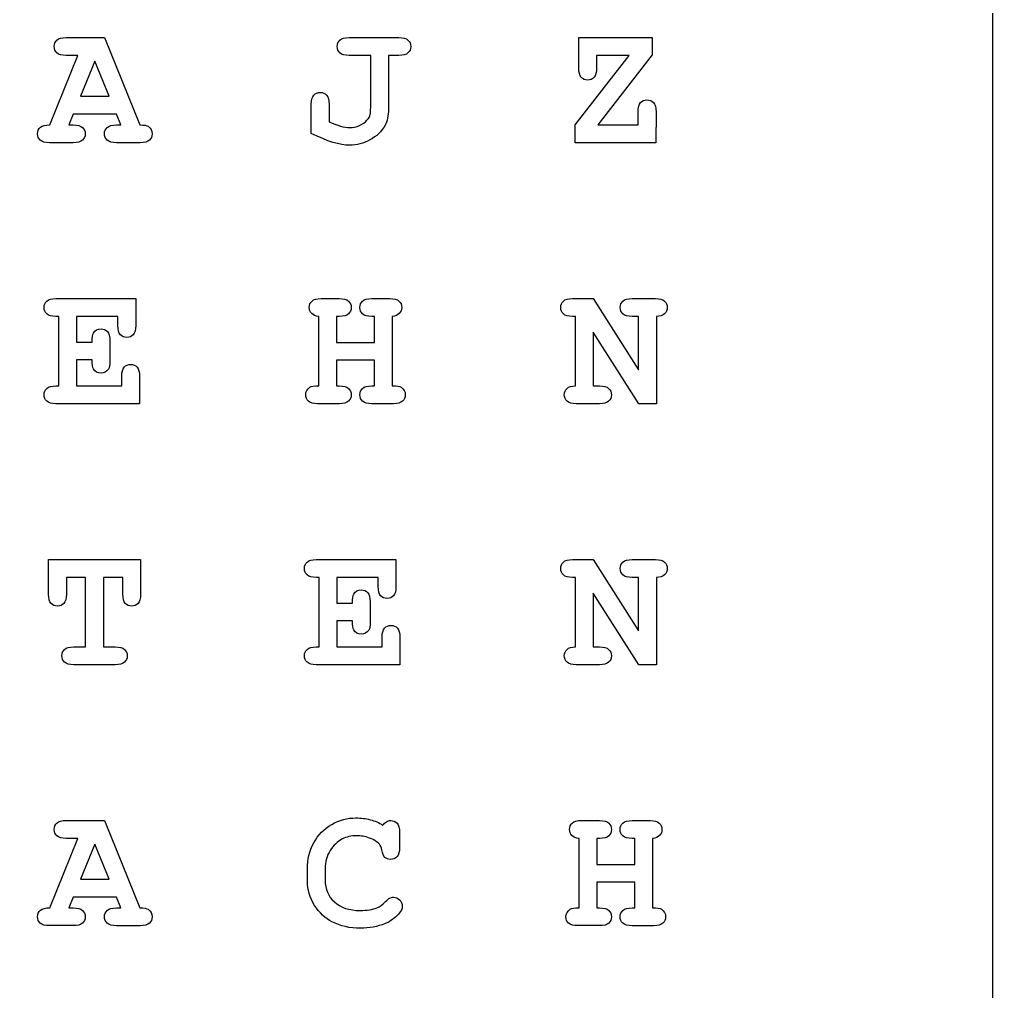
# Model space of a CAD drawing. Extents: x -6 to 224, y 54 to 284.
# Drawn here: x 161.8 to 223.7, y 169.3 to 231.1 of the extents above; entities that cross this region are included whole.
import ezdxf

# ---------------------------------------------------------------- set-up
doc = ezdxf.new("R2010")
doc.units = 0
doc.layers.add('Ebene_1', color=7, linetype='CONTINUOUS')

msp = doc.modelspace()

# ---------------------------------------------------------------- linework, layer by layer
at = {"layer": 'Ebene_1', "color": 2}
msp.add_lwpolyline([(-6.010717, 284.2012), (223.725, 284.2012), (223.725, 54.46548), (-6.010717, 54.46548)], close=True, dxfattribs=at)
at = {"layer": 'Ebene_1', "color": 7}
for points in [[(164.78896, 229.99161), (167.23084, 229.98611), (169.4798, 224.435372)], [(182.79169, 229.99161), (185.95566, 229.98611)], [(197.40388, 228.04582), (197.40388, 229.99161), (202.07819, 229.98611), (202.07819, 228.883679), (198.61705, 224.43536)], [(163.75268, 224.43536), (165.52759, 228.856107), (164.78896, 228.856107)], [(184.16421, 225.570863), (184.16421, 228.856107), (182.79169, 228.856107)], [(185.95566, 228.856119), (185.29416, 228.856107)], [(185.29416, 228.856107), (185.29416, 225.438572)], [(202.3157, 225.273207), (202.3097, 223.305368), (197.17237, 223.305368), (197.17237, 224.43536), (200.61747, 228.856107), (198.53388, 228.856107), (198.53388, 228.04582)], [(180.38835, 223.889657), (180.38835, 225.747252)], [(181.51834, 225.747252), (181.51834, 224.639309)], [(167.99152, 225.124379), (165.24647, 225.124379), (164.97086, 224.43536), (165.24647, 224.43536)], [(167.98601, 224.435377), (168.26162, 224.435377), (167.99152, 225.124379)], [(198.61705, 224.43536), (201.1802, 224.43536), (201.1802, 225.273207)], [(165.24647, 223.305368), (163.72511, 223.305368)], [(169.50736, 223.305385), (167.98601, 223.305385)], [(164.14404, 213.396942), (169.21522, 213.391442), (169.21522, 211.67165)], [(181.01673, 213.39694), (182.16877, 213.39144)], [(184.23032, 213.396952), (185.38236, 213.391452)], [(197.0075, 213.396942), (198.31388, 213.391442), (201.20225, 208.860452), (201.20225, 212.26145), (200.79435, 212.26145)], [(200.79435, 213.396954), (202.27712, 213.391454)], [(164.14404, 207.840691), (164.32043, 207.840691), (164.32043, 212.261438), (164.14404, 212.261438)], [(168.08523, 211.67165), (168.08523, 212.26145), (165.45042, 212.26145), (165.45042, 210.629853), (166.44261, 210.629853)], [(180.86239, 207.840689), (180.86239, 212.261436)], [(182.16877, 212.261448), (181.99238, 212.261448), (181.99238, 210.607802), (184.40671, 210.607802), (184.40671, 212.261448), (184.23032, 212.261448)], [(185.5367, 212.26146), (185.5367, 207.840713)], [(197.18389, 207.840691), (197.18389, 212.261438), (197.0075, 212.261438)], [(202.33775, 212.261462), (202.33775, 206.7107), (201.21878, 206.7107), (198.31388, 211.258226)], [(198.31388, 211.258226), (198.31388, 207.840691), (198.72178, 207.840691)], [(167.57262, 210.712535), (167.57262, 209.411667)], [(166.44261, 209.499861), (165.45042, 209.499849)], [(165.45042, 209.499849), (165.45042, 207.840691), (168.33327, 207.840691), (168.33327, 208.45254)], [(184.40671, 209.477801), (181.99238, 209.477801), (181.99238, 207.840691), (182.16877, 207.840691)], [(184.23032, 207.840715), (184.40671, 207.840715), (184.40671, 209.477801)], [(169.46327, 208.45254), (169.46327, 206.7107), (164.14404, 206.7107)], [(182.16877, 206.7107), (180.78522, 206.7107)], [(185.61387, 206.710724), (184.23032, 206.710724)], [(198.72178, 206.7107), (197.23901, 206.7107)], [(163.67551, 194.59741), (163.67551, 196.80227), (169.52941, 196.79627), (169.52941, 194.59692)], [(180.70254, 196.80227), (185.77372, 196.79627), (185.77372, 195.07648)], [(197.0075, 196.80227), (198.31388, 196.79627), (201.20225, 192.26528), (201.20225, 195.66628), (200.79435, 195.66628)], [(200.79435, 196.80178), (202.27712, 196.79578)], [(165.27403, 191.24602), (166.02919, 191.24602), (166.02919, 195.66677), (164.8055, 195.66677), (164.8055, 194.59741)], [(167.15919, 195.66677), (167.15919, 191.24602), (167.91986, 191.24602)], [(168.39942, 194.59692), (168.39942, 195.66628), (167.15919, 195.66677)], [(180.70254, 191.24602), (180.87893, 191.24602), (180.87893, 195.66677), (180.70254, 195.66677)], [(184.64373, 195.07648), (184.64373, 195.66628), (182.00892, 195.66628), (182.00892, 194.03468), (183.00111, 194.03468)], [(197.18389, 191.24602), (197.18389, 195.66677), (197.0075, 195.66677)], [(202.33775, 195.66579), (202.33775, 190.11505), (201.21878, 190.11505), (198.31388, 194.66356)], [(198.31388, 194.66356), (198.31388, 191.24602), (198.72178, 191.24602)], [(184.13112, 194.11736), (184.13112, 192.8165)], [(182.00892, 192.90518), (182.00892, 191.24602), (184.89178, 191.24602), (184.89178, 191.85787)], [(183.0011, 192.90469), (182.00892, 192.90518)], [(186.02177, 191.85787), (186.02177, 190.11603), (180.70254, 190.11603)], [(167.91986, 190.11603), (165.27403, 190.11603)], [(198.72178, 190.11603), (197.23901, 190.11603)], [(164.78896, 180.2076), (167.23084, 180.2016), (169.4798, 174.65086)], [(197.57525, 180.20762), (198.72729, 180.20162)], [(200.78884, 180.20713), (201.94088, 180.20113)], [(163.75268, 174.65135), (165.52759, 179.0721), (164.78896, 179.0721)], [(185.99972, 179.45248), (185.99972, 178.49337)], [(197.42091, 174.65137), (197.42091, 179.07212)], [(198.72729, 179.07163), (198.5509, 179.07163), (198.5509, 177.41799), (200.96523, 177.41799), (200.96523, 179.07163), (200.78884, 179.07163)], [(202.09522, 179.07114), (202.09522, 174.65039)], [(180.13479, 176.37117), (180.13479, 177.13736)], [(181.26478, 177.12635), (181.26478, 176.39323)], [(200.96523, 176.28846), (198.5509, 176.28846), (198.5509, 174.65135), (198.72729, 174.65135)], [(200.78884, 174.65037), (200.96523, 174.65037), (200.96523, 176.28846)], [(167.99152, 175.34037), (165.24647, 175.34037), (164.97086, 174.65135), (165.24647, 174.65135)], [(167.98601, 174.65085), (168.26162, 174.65085), (167.99152, 175.34037)], [(165.24647, 173.52136), (163.72511, 173.52136)], [(169.50736, 173.52086), (167.98601, 173.52086)], [(198.72729, 173.52136), (197.34374, 173.52136)], [(202.17239, 173.52038), (200.78884, 173.52038)]]:
    msp.add_lwpolyline(points, dxfattribs=at)
for points in [[(167.52299, 226.25437), (166.61348, 228.492305), (165.69847, 226.25437)], [(184.94139, 179.91548)], [(167.52299, 176.47036), (166.61348, 178.7083), (165.69847, 176.47036)]]:
    msp.add_lwpolyline(points, close=True, dxfattribs=at)
for points in [[(164.0338, 229.423858), (164.0338, 229.592897), (164.090757, 229.728864), (164.20467, 229.831758)], [(164.20467, 229.831758), (164.322263, 229.938326), (164.517027, 229.99161), (164.78896, 229.99161)], [(182.03652, 229.423858), (182.03652, 229.592897), (182.09348, 229.728864), (182.2074, 229.831758)], [(182.2074, 229.831758), (182.324993, 229.938326), (182.519757, 229.99161), (182.79169, 229.99161)], [(185.95566, 229.98611), (186.227593, 229.98611), (186.42052, 229.934663), (186.53444, 229.83177)], [(186.53444, 229.83177), (186.652033, 229.728876), (186.71083, 229.592909), (186.71083, 229.42387)], [(164.20467, 229.010447), (164.090757, 229.117015), (164.0338, 229.254819), (164.0338, 229.423858)], [(182.2074, 229.010447), (182.09348, 229.117015), (182.03652, 229.254819), (182.03652, 229.423858)], [(186.71083, 229.42387), (186.71083, 229.254831), (186.652033, 229.117027), (186.53444, 229.010459)], [(164.78896, 228.856107), (164.517027, 228.856107), (164.322263, 228.907554), (164.20467, 229.010447)], [(182.79169, 228.856107), (182.519757, 228.856107), (182.324993, 228.907554), (182.2074, 229.010447)], [(186.53444, 229.010459), (186.42052, 228.907566), (186.227593, 228.856119), (185.95566, 228.856119)], [(197.55822, 227.461532), (197.455327, 227.579125), (197.40388, 227.773887), (197.40388, 228.04582)], [(198.53388, 228.04582), (198.53388, 227.773887), (198.482433, 227.579125), (198.37954, 227.461532)], [(197.97164, 227.290655), (197.8026, 227.290655), (197.664793, 227.347614), (197.55822, 227.461532)], [(198.37954, 227.461532), (198.27664, 227.347614), (198.140673, 227.290655), (197.97164, 227.290655)], [(180.38835, 225.747252), (180.38835, 226.019185), (180.439797, 226.212111), (180.54269, 226.326028)], [(180.54269, 226.326028), (180.649257, 226.443621), (180.78706, 226.502417), (180.9561, 226.502417)], [(180.9561, 226.502417), (181.121467, 226.502417), (181.255597, 226.443621), (181.35849, 226.326028)], [(181.35849, 226.326028), (181.465057, 226.212111), (181.51834, 226.019185), (181.51834, 225.747252)], [(201.33454, 225.851983), (201.441107, 225.969576), (201.57891, 226.028372), (201.74795, 226.028372)], [(201.74795, 226.028372), (201.91699, 226.028372), (202.052957, 225.969576), (202.15585, 225.851983)], [(184.13661, 225.096818), (184.15501, 225.162965), (184.16421, 225.32098), (184.16421, 225.570863)], [(185.29416, 225.438572), (185.29416, 225.008624), (185.222503, 224.66687), (185.07919, 224.413311)], [(201.1802, 225.273207), (201.1802, 225.54514), (201.231647, 225.738065), (201.33454, 225.851983)], [(202.15585, 225.851983), (202.262417, 225.738065), (202.3157, 225.54514), (202.3157, 225.273207)], [(183.45311, 224.402287), (183.66257, 224.494156), (183.820583, 224.602562), (183.92715, 224.727504)], [(183.92715, 224.727504), (184.033717, 224.852446), (184.103537, 224.975551), (184.13661, 225.096818)], [(162.96995, 223.87312), (162.96995, 224.042159), (163.030583, 224.179963), (163.15185, 224.286532)], [(163.15185, 224.286532), (163.273117, 224.3931), (163.473393, 224.442709), (163.75268, 224.43536)], [(165.24647, 224.43536), (165.518403, 224.43536), (165.71133, 224.382076), (165.82525, 224.275507)], [(165.82525, 224.275507), (165.942837, 224.172614), (166.00163, 224.036647), (166.00163, 223.867608)], [(167.23084, 223.873137), (167.23084, 224.038502), (167.2878, 224.172631), (167.40172, 224.275524)], [(167.40172, 224.275524), (167.519313, 224.382093), (167.714077, 224.435377), (167.98601, 224.435377)], [(169.4798, 224.435372), (169.744387, 224.435372), (169.91894, 224.405975), (170.00346, 224.347182)], [(170.00346, 224.347182), (170.1725, 224.225915), (170.25702, 224.066062), (170.25702, 223.867625)], [(181.51834, 224.639309), (182.03648, 224.3931), (182.47929, 224.269995), (182.84677, 224.269995)], [(182.84677, 224.269995), (183.04153, 224.269995), (183.243643, 224.314092), (183.45311, 224.402287)], [(185.07919, 224.413311), (184.858703, 224.020111), (184.539, 223.709593), (184.12008, 223.481757)], [(163.14634, 223.459709), (163.028747, 223.566277), (162.96995, 223.704081), (162.96995, 223.87312)], [(166.00163, 223.867608), (166.00163, 223.702243), (165.942837, 223.566277), (165.82525, 223.459709)], [(167.40172, 223.459726), (167.2878, 223.566294), (167.23084, 223.704098), (167.23084, 223.873137)], [(170.25702, 223.867625), (170.25702, 223.70226), (170.20006, 223.566294), (170.08614, 223.459726)], [(182.80818, 223.140004), (182.216547, 223.140004), (181.409937, 223.389888), (180.38835, 223.889657)], [(184.12008, 223.481757), (183.704827, 223.253922), (183.267527, 223.140004), (182.80818, 223.140004)], [(163.72511, 223.305368), (163.453183, 223.305368), (163.26026, 223.356815), (163.14634, 223.459709)], [(165.82525, 223.459709), (165.71133, 223.356815), (165.518403, 223.305368), (165.24647, 223.305368)], [(167.98601, 223.305385), (167.714077, 223.305385), (167.519313, 223.356832), (167.40172, 223.459726)], [(170.08614, 223.459726), (169.97222, 223.356832), (169.779293, 223.305385), (169.50736, 223.305385)], [(163.38887, 212.82919), (163.38887, 212.998229), (163.44583, 213.134196), (163.55975, 213.237089)], [(163.55975, 213.237089), (163.677343, 213.343658), (163.872107, 213.396942), (164.14404, 213.396942)], [(180.26157, 212.829188), (180.26157, 212.998227), (180.31853, 213.134194), (180.43245, 213.237087)], [(180.43245, 213.237087), (180.550037, 213.343656), (180.744797, 213.39694), (181.01673, 213.39694)], [(182.16877, 213.39144), (182.440703, 213.39144), (182.63363, 213.339993), (182.74755, 213.237099)], [(182.74755, 213.237099), (182.865143, 213.134206), (182.92394, 212.998239), (182.92394, 212.8292)], [(183.47515, 212.8292), (183.47515, 212.998239), (183.53211, 213.134206), (183.64603, 213.237099)], [(183.64603, 213.237099), (183.763623, 213.343668), (183.958387, 213.396952), (184.23032, 213.396952)], [(185.38236, 213.391452), (185.654293, 213.391452), (185.847217, 213.340005), (185.96113, 213.237111)], [(185.96113, 213.237111), (186.078723, 213.134218), (186.13752, 212.998251), (186.13752, 212.829212)], [(196.25233, 212.82919), (196.25233, 212.998229), (196.30929, 213.134196), (196.42321, 213.237089)], [(196.42321, 213.237089), (196.540803, 213.343658), (196.735567, 213.396942), (197.0075, 213.396942)], [(200.03918, 212.829202), (200.03918, 212.998241), (200.09614, 213.134208), (200.21006, 213.237101)], [(200.21006, 213.237101), (200.327653, 213.34367), (200.522417, 213.396954), (200.79435, 213.396954)], [(202.27712, 213.391454), (202.549053, 213.391454), (202.741977, 213.340007), (202.85589, 213.237113)], [(202.85589, 213.237113), (202.973483, 213.13422), (203.03228, 212.998253), (203.03228, 212.829214)], [(163.55975, 212.415778), (163.44583, 212.522347), (163.38887, 212.660151), (163.38887, 212.82919)], [(164.14404, 212.261438), (163.872107, 212.261438), (163.677343, 212.312885), (163.55975, 212.415778)], [(180.4104, 212.443337), (180.31118, 212.546231), (180.26157, 212.674848), (180.26157, 212.829188)], [(180.86239, 212.261436), (180.663957, 212.279809), (180.513293, 212.340443), (180.4104, 212.443337)], [(182.74755, 212.415788), (182.63363, 212.312895), (182.440703, 212.261448), (182.16877, 212.261448)], [(182.92394, 212.8292), (182.92394, 212.660161), (182.865143, 212.522357), (182.74755, 212.415788)], [(183.64603, 212.415788), (183.53211, 212.522357), (183.47515, 212.660161), (183.47515, 212.8292)], [(184.23032, 212.261448), (183.958387, 212.261448), (183.763623, 212.312895), (183.64603, 212.415788)], [(185.98318, 212.443361), (185.883967, 212.340468), (185.73514, 212.279834), (185.5367, 212.26146)], [(186.13752, 212.829212), (186.13752, 212.674872), (186.086073, 212.546255), (185.98318, 212.443361)], [(196.42321, 212.415778), (196.30929, 212.522347), (196.25233, 212.660151), (196.25233, 212.82919)], [(197.0075, 212.261438), (196.735567, 212.261438), (196.540803, 212.312885), (196.42321, 212.415778)], [(200.21006, 212.41579), (200.09614, 212.522359), (200.03918, 212.660163), (200.03918, 212.829202)], [(200.79435, 212.26145), (200.522417, 212.26145), (200.327653, 212.312897), (200.21006, 212.41579)], [(202.86141, 212.421315), (202.74749, 212.314746), (202.572937, 212.261462), (202.33775, 212.261462)], [(203.03228, 212.829214), (203.03228, 212.663849), (202.975323, 212.527883), (202.86141, 212.421315)], [(166.44261, 210.629853), (166.44261, 210.923834), (166.470177, 211.113085), (166.52531, 211.197605)], [(166.52531, 211.197605), (166.63923, 211.377668), (166.80092, 211.4677), (167.01038, 211.4677)], [(167.01038, 211.4677), (167.175747, 211.4677), (167.309877, 211.408904), (167.41277, 211.291311)], [(167.41277, 211.291311), (167.519337, 211.177393), (167.57262, 210.984468), (167.57262, 210.712535)], [(168.23957, 211.092874), (168.136677, 211.206791), (168.08523, 211.399717), (168.08523, 211.67165)], [(168.65298, 210.921997), (168.48394, 210.921997), (168.346137, 210.978956), (168.23957, 211.092874)], [(169.06088, 211.092874), (168.957987, 210.978956), (168.82202, 210.921997), (168.65298, 210.921997)], [(169.21522, 211.67165), (169.21522, 211.403392), (169.163773, 211.210467), (169.06088, 211.092874)], [(166.52531, 208.926597), (166.470177, 209.011117), (166.44261, 209.202205), (166.44261, 209.499861)], [(167.57262, 209.411667), (167.57262, 209.165458), (167.54322, 209.000093), (167.48442, 208.915573)], [(167.01038, 208.656502), (166.80092, 208.656502), (166.63923, 208.746534), (166.52531, 208.926597)], [(167.48442, 208.915573), (167.366827, 208.742859), (167.208813, 208.656502), (167.01038, 208.656502)], [(168.33327, 208.45254), (168.33327, 208.724473), (168.38472, 208.917399), (168.48762, 209.031316)], [(168.48762, 209.031316), (168.594187, 209.148909), (168.73199, 209.207705), (168.90103, 209.207705)], [(168.90103, 209.207705), (169.06639, 209.207705), (169.200517, 209.148909), (169.30341, 209.031316)], [(169.30341, 209.031316), (169.409983, 208.917399), (169.46327, 208.724473), (169.46327, 208.45254)], [(163.38887, 207.278452), (163.38887, 207.443817), (163.447667, 207.577946), (163.56526, 207.680839)], [(163.56526, 207.680839), (163.682853, 207.787407), (163.87578, 207.840691), (164.14404, 207.840691)], [(180.03006, 207.278452), (180.03006, 207.484239), (180.12009, 207.644091), (180.30015, 207.758009)], [(180.30015, 207.758009), (180.38835, 207.816802), (180.575763, 207.844362), (180.86239, 207.840689)], [(182.16877, 207.840691), (182.440703, 207.840691), (182.63363, 207.787407), (182.74755, 207.680839)], [(182.74755, 207.680839), (182.865143, 207.577946), (182.92394, 207.441979), (182.92394, 207.272939)], [(183.47515, 207.278476), (183.47515, 207.443841), (183.533947, 207.57797), (183.65154, 207.680863)], [(183.65154, 207.680863), (183.769133, 207.787431), (183.96206, 207.840715), (184.23032, 207.840715)], [(185.5367, 207.840713), (185.827007, 207.840713), (186.01442, 207.813153), (186.09894, 207.758033)], [(186.09894, 207.758033), (186.279, 207.644115), (186.36903, 207.482425), (186.36903, 207.272963)], [(196.48384, 207.278452), (196.48384, 207.440141), (196.5408, 207.57427), (196.65472, 207.680839)], [(196.65472, 207.680839), (196.76864, 207.787407), (196.94503, 207.840691), (197.18389, 207.840691)], [(198.72178, 207.840691), (198.993713, 207.840691), (199.186637, 207.787407), (199.30055, 207.680839)], [(199.30055, 207.680839), (199.418143, 207.577946), (199.47694, 207.441979), (199.47694, 207.272939)], [(163.55975, 206.86504), (163.44583, 206.971609), (163.38887, 207.109413), (163.38887, 207.278452)], [(164.14404, 206.7107), (163.872107, 206.7107), (163.677343, 206.762147), (163.55975, 206.86504)], [(180.20093, 206.86504), (180.087017, 206.971609), (180.03006, 207.109413), (180.03006, 207.278452)], [(180.78522, 206.7107), (180.513287, 206.7107), (180.318523, 206.762147), (180.20093, 206.86504)], [(182.74755, 206.86504), (182.63363, 206.762147), (182.440703, 206.7107), (182.16877, 206.7107)], [(182.92394, 207.272939), (182.92394, 207.107575), (182.865143, 206.971609), (182.74755, 206.86504)], [(183.64603, 206.865064), (183.53211, 206.971633), (183.47515, 207.109437), (183.47515, 207.278476)], [(184.23032, 206.710724), (183.958387, 206.710724), (183.763623, 206.762171), (183.64603, 206.865064)], [(186.19265, 206.865064), (186.07873, 206.762171), (185.885803, 206.710724), (185.61387, 206.710724)], [(186.36903, 207.272963), (186.36903, 207.107599), (186.310237, 206.971633), (186.19265, 206.865064)], [(196.65472, 206.86504), (196.5408, 206.971609), (196.48384, 207.109413), (196.48384, 207.278452)], [(197.23901, 206.7107), (196.967077, 206.7107), (196.772313, 206.762147), (196.65472, 206.86504)], [(199.30055, 206.86504), (199.186637, 206.762147), (198.993713, 206.7107), (198.72178, 206.7107)], [(199.47694, 207.272939), (199.47694, 207.107575), (199.418143, 206.971609), (199.30055, 206.86504)], [(179.94738, 196.23452), (179.94738, 196.40356), (180.004337, 196.539527), (180.11825, 196.64242)], [(180.11825, 196.64242), (180.235843, 196.748987), (180.430607, 196.80227), (180.70254, 196.80227)], [(196.25233, 196.23452), (196.25233, 196.40356), (196.30929, 196.539527), (196.42321, 196.64242)], [(196.42321, 196.64242), (196.540803, 196.748987), (196.735567, 196.80227), (197.0075, 196.80227)], [(200.03918, 196.23403), (200.03918, 196.40307), (200.09614, 196.539037), (200.21006, 196.64193)], [(200.21006, 196.64193), (200.327653, 196.748497), (200.522417, 196.80178), (200.79435, 196.80178)], [(202.27712, 196.79578), (202.549053, 196.79578), (202.741977, 196.744333), (202.85589, 196.64144)], [(202.85589, 196.64144), (202.973483, 196.538547), (203.03228, 196.40258), (203.03228, 196.23354)], [(180.11825, 195.82111), (180.004337, 195.927677), (179.94738, 196.06548), (179.94738, 196.23452)], [(180.70254, 195.66677), (180.430607, 195.66677), (180.235843, 195.718217), (180.11825, 195.82111)], [(196.42321, 195.82111), (196.30929, 195.927677), (196.25233, 196.06548), (196.25233, 196.23452)], [(197.0075, 195.66677), (196.735567, 195.66677), (196.540803, 195.718217), (196.42321, 195.82111)], [(200.21006, 195.82062), (200.09614, 195.927187), (200.03918, 196.06499), (200.03918, 196.23403)], [(200.79435, 195.66628), (200.522417, 195.66628), (200.327653, 195.717727), (200.21006, 195.82062)], [(202.86141, 195.82564), (202.74749, 195.719073), (202.572937, 195.66579), (202.33775, 195.66579)], [(203.03228, 196.23354), (203.03228, 196.068173), (202.975323, 195.932207), (202.86141, 195.82564)], [(184.79807, 194.4977), (184.695177, 194.61162), (184.64373, 194.804547), (184.64373, 195.07648)], [(185.77372, 195.07648), (185.77372, 194.80822), (185.722273, 194.615293), (185.61938, 194.4977)], [(163.82985, 194.01312), (163.726957, 194.130713), (163.67551, 194.325477), (163.67551, 194.59741)], [(164.8055, 194.59741), (164.8055, 194.325477), (164.752213, 194.130713), (164.64564, 194.01312)], [(168.55376, 194.01263), (168.450867, 194.130223), (168.39942, 194.324987), (168.39942, 194.59692)], [(169.52941, 194.59692), (169.52941, 194.324987), (169.476127, 194.130223), (169.36956, 194.01263)], [(183.00111, 194.03468), (183.00111, 194.32866), (183.028677, 194.51791), (183.08381, 194.60243)], [(183.08381, 194.60243), (183.19773, 194.782497), (183.35942, 194.87253), (183.56888, 194.87253)], [(183.56888, 194.87253), (183.734247, 194.87253), (183.868377, 194.813733), (183.97127, 194.69614)], [(183.97127, 194.69614), (184.077837, 194.58222), (184.13112, 194.389293), (184.13112, 194.11736)], [(185.21148, 194.32683), (185.04244, 194.32683), (184.904637, 194.383787), (184.79807, 194.4977)], [(185.61938, 194.4977), (185.516487, 194.383787), (185.38052, 194.32683), (185.21148, 194.32683)], [(164.23775, 193.84225), (164.072383, 193.84225), (163.936417, 193.899207), (163.82985, 194.01312)], [(164.64564, 194.01312), (164.542747, 193.899207), (164.406783, 193.84225), (164.23775, 193.84225)], [(168.96166, 193.84176), (168.796293, 193.84176), (168.660327, 193.898717), (168.55376, 194.01263)], [(169.36956, 194.01263), (169.266667, 193.898717), (169.1307, 193.84176), (168.96166, 193.84176)], [(183.0838, 192.33143), (183.028667, 192.41595), (183.0011, 192.607037), (183.0011, 192.90469)], [(184.13112, 192.8165), (184.13112, 192.570287), (184.10172, 192.40492), (184.04292, 192.3204)], [(185.04612, 192.43665), (185.152687, 192.554243), (185.29049, 192.61304), (185.45953, 192.61304)], [(185.45953, 192.61304), (185.624897, 192.61304), (185.759027, 192.554243), (185.86192, 192.43665)], [(183.56887, 192.06133), (183.35941, 192.06133), (183.19772, 192.151363), (183.0838, 192.33143)], [(184.04292, 192.3204), (183.925327, 192.147687), (183.76731, 192.06133), (183.56887, 192.06133)], [(184.89178, 191.85787), (184.89178, 192.129803), (184.943227, 192.32273), (185.04612, 192.43665)], [(185.86192, 192.43665), (185.968487, 192.32273), (186.02177, 192.129803), (186.02177, 191.85787)], [(164.51886, 190.68378), (164.51886, 190.849147), (164.57582, 190.983277), (164.68974, 191.08617)], [(164.68974, 190.27037), (164.57582, 190.376937), (164.51886, 190.51474), (164.51886, 190.68378)], [(164.68974, 191.08617), (164.807333, 191.192737), (165.002097, 191.24602), (165.27403, 191.24602)], [(167.91986, 191.24602), (168.191793, 191.24602), (168.38472, 191.192737), (168.49864, 191.08617)], [(168.49864, 191.08617), (168.616233, 190.983277), (168.67503, 190.84731), (168.67503, 190.67827)], [(168.67503, 190.67827), (168.67503, 190.512903), (168.616233, 190.376937), (168.49864, 190.27037)], [(179.94738, 190.68378), (179.94738, 190.849147), (180.006173, 190.983277), (180.12376, 191.08617)], [(180.11825, 190.27037), (180.004337, 190.376937), (179.94738, 190.51474), (179.94738, 190.68378)], [(180.12376, 191.08617), (180.241353, 191.192737), (180.43428, 191.24602), (180.70254, 191.24602)], [(196.48384, 190.68378), (196.48384, 190.845473), (196.5408, 190.979603), (196.65472, 191.08617)], [(196.65472, 190.27037), (196.5408, 190.376937), (196.48384, 190.51474), (196.48384, 190.68378)], [(196.65472, 191.08617), (196.76864, 191.192737), (196.94503, 191.24602), (197.18389, 191.24602)], [(198.72178, 191.24602), (198.993713, 191.24602), (199.186637, 191.192737), (199.30055, 191.08617)], [(199.30055, 191.08617), (199.418143, 190.983277), (199.47694, 190.84731), (199.47694, 190.67827)], [(199.47694, 190.67827), (199.47694, 190.512903), (199.418143, 190.376937), (199.30055, 190.27037)], [(165.27403, 190.11603), (165.002097, 190.11603), (164.807333, 190.167477), (164.68974, 190.27037)], [(168.49864, 190.27037), (168.38472, 190.167477), (168.191793, 190.11603), (167.91986, 190.11603)], [(180.70254, 190.11603), (180.430607, 190.11603), (180.235843, 190.167477), (180.11825, 190.27037)], [(197.23901, 190.11603), (196.967077, 190.11603), (196.772313, 190.167477), (196.65472, 190.27037)], [(199.30055, 190.27037), (199.186637, 190.167477), (198.993713, 190.11603), (198.72178, 190.11603)], [(164.20467, 180.04775), (164.322263, 180.154317), (164.517027, 180.2076), (164.78896, 180.2076)], [(181.6837, 179.95958), (182.168773, 180.235187), (182.683243, 180.37299), (183.22711, 180.37299)], [(183.22711, 180.37299), (183.554163, 180.37299), (183.859167, 180.334403), (184.14212, 180.25723)], [(184.14212, 180.25723), (184.428753, 180.183737), (184.695177, 180.06982), (184.94139, 179.91548)], [(185.16738, 180.13043), (185.2519, 180.17823), (185.341933, 180.20213), (185.43748, 180.20213)], [(185.43748, 180.20213), (185.602847, 180.20213), (185.736977, 180.145173), (185.83987, 180.03126)], [(196.99096, 180.04777), (197.108553, 180.154337), (197.303317, 180.20762), (197.57525, 180.20762)], [(198.72729, 180.20162), (198.999223, 180.20162), (199.19215, 180.150173), (199.30607, 180.04728)], [(200.20455, 180.04728), (200.322143, 180.153847), (200.516907, 180.20713), (200.78884, 180.20713)], [(201.94088, 180.20113), (202.212813, 180.20113), (202.405737, 180.149683), (202.51965, 180.04679)], [(164.0338, 179.63985), (164.0338, 179.80889), (164.090757, 179.944857), (164.20467, 180.04775)], [(164.20467, 179.22644), (164.090757, 179.333007), (164.0338, 179.47081), (164.0338, 179.63985)], [(180.54269, 178.77998), (180.818297, 179.290773), (181.198633, 179.683973), (181.6837, 179.95958)], [(184.94139, 179.91546), (185.01121, 180.011007), (185.08654, 180.082663), (185.16738, 180.13043)], [(185.83987, 180.03126), (185.946437, 179.91734), (185.99972, 179.724413), (185.99972, 179.45248)], [(196.82009, 179.63987), (196.82009, 179.80891), (196.877047, 179.944877), (196.99096, 180.04777)], [(196.96891, 179.25402), (196.869697, 179.356913), (196.82009, 179.48553), (196.82009, 179.63987)], [(199.30607, 180.04728), (199.423663, 179.944387), (199.48246, 179.80842), (199.48246, 179.63938)], [(199.48246, 179.63938), (199.48246, 179.47034), (199.423663, 179.332537), (199.30607, 179.22597)], [(200.03367, 179.63938), (200.03367, 179.80842), (200.09063, 179.944387), (200.20455, 180.04728)], [(200.20455, 179.22597), (200.09063, 179.332537), (200.03367, 179.47034), (200.03367, 179.63938)], [(202.51965, 180.04679), (202.637243, 179.943897), (202.69604, 179.80793), (202.69604, 179.63889)], [(202.69604, 179.63889), (202.69604, 179.48455), (202.644593, 179.355933), (202.5417, 179.25304)], [(164.78896, 179.0721), (164.517027, 179.0721), (164.322263, 179.123547), (164.20467, 179.22644)], [(182.33965, 179.02253), (182.05669, 178.875543), (181.806807, 178.636683), (181.59, 178.30595)], [(183.2712, 179.24302), (182.933127, 179.24302), (182.62261, 179.169523), (182.33965, 179.02253)], [(184.08149, 179.09419), (183.81323, 179.19341), (183.543133, 179.24302), (183.2712, 179.24302)], [(184.71539, 178.69731), (184.564723, 178.862677), (184.353423, 178.99497), (184.08149, 179.09419)], [(197.42091, 179.07212), (197.22247, 179.09052), (197.071803, 179.151153), (196.96891, 179.25402)], [(199.30607, 179.22597), (199.19215, 179.123077), (198.999223, 179.07163), (198.72729, 179.07163)], [(200.78884, 179.07163), (200.516907, 179.07163), (200.322143, 179.123077), (200.20455, 179.22597)], [(202.5417, 179.25304), (202.44248, 179.150147), (202.293653, 179.089513), (202.09522, 179.07114)], [(180.13479, 177.13736), (180.13479, 177.72532), (180.270757, 178.27286), (180.54269, 178.77998)], [(181.59, 178.30595), (181.373187, 177.975223), (181.26478, 177.582023), (181.26478, 177.12635)], [(184.86973, 178.33902), (184.843997, 178.493367), (184.79255, 178.612797), (184.71539, 178.69731)], [(185.07368, 177.86498), (184.981807, 177.9495), (184.913823, 178.107513), (184.86973, 178.33902)], [(185.99972, 178.49337), (185.99972, 178.221437), (185.946437, 178.026673), (185.83987, 177.90908)], [(185.43748, 177.7382), (185.286813, 177.7382), (185.165547, 177.78046), (185.07368, 177.86498)], [(185.83987, 177.90908), (185.736977, 177.79516), (185.602847, 177.7382), (185.43748, 177.7382)], [(180.5923, 174.81123), (180.287293, 175.28895), (180.13479, 175.80893), (180.13479, 176.37117)], [(181.26478, 176.39323), (181.26478, 175.84937), (181.46138, 175.395537), (181.85458, 175.03173)], [(185.10675, 175.04827), (185.224343, 175.165863), (185.316213, 175.241197), (185.38236, 175.27427)], [(185.38236, 175.27427), (185.448493, 175.311003), (185.523827, 175.32937), (185.60836, 175.32937)], [(185.60836, 175.32937), (185.759027, 175.32937), (185.891317, 175.27241), (186.00523, 175.15849)], [(163.15185, 174.50253), (163.273117, 174.609097), (163.473393, 174.658703), (163.75268, 174.65135)], [(165.24647, 174.65135), (165.518403, 174.65135), (165.71133, 174.598067), (165.82525, 174.4915)], [(167.40172, 174.491), (167.519313, 174.597567), (167.714077, 174.65085), (167.98601, 174.65085)], [(169.4798, 174.65086), (169.744387, 174.65086), (169.91894, 174.62146), (170.00346, 174.56266)], [(181.70024, 173.76943), (181.26662, 173.989917), (180.897307, 174.337183), (180.5923, 174.81123)], [(181.85458, 175.03173), (182.251453, 174.66793), (182.80083, 174.48603), (183.50271, 174.48603)], [(183.50271, 174.48603), (183.921637, 174.48603), (184.276253, 174.54299), (184.56656, 174.65691)], [(184.56656, 174.65691), (184.7356, 174.723043), (184.915663, 174.853497), (185.10675, 175.04827)], [(186.17611, 174.75611), (186.17611, 174.601763), (186.09894, 174.436397), (185.9446, 174.26001)], [(186.00523, 175.15849), (186.11915, 175.044577), (186.17611, 174.91045), (186.17611, 174.75611)], [(196.58858, 174.08911), (196.58858, 174.294903), (196.67861, 174.454757), (196.85867, 174.56867)], [(196.85867, 174.56867), (196.946863, 174.62747), (197.134277, 174.655037), (197.42091, 174.65137)], [(198.72729, 174.65135), (198.999223, 174.65135), (199.19215, 174.598067), (199.30607, 174.4915)], [(200.21006, 174.49052), (200.327653, 174.597087), (200.52058, 174.65037), (200.78884, 174.65037)], [(202.09522, 174.65039), (202.385527, 174.65039), (202.57294, 174.622823), (202.65746, 174.56769)], [(162.96995, 174.08911), (162.96995, 174.25815), (163.030583, 174.395957), (163.15185, 174.50253)], [(163.14634, 173.6757), (163.028747, 173.782273), (162.96995, 173.920077), (162.96995, 174.08911)], [(165.82525, 174.4915), (165.942837, 174.388607), (166.00163, 174.25264), (166.00163, 174.0836)], [(166.00163, 174.0836), (166.00163, 173.91824), (165.942837, 173.782273), (165.82525, 173.6757)], [(167.23084, 174.08861), (167.23084, 174.253977), (167.2878, 174.388107), (167.40172, 174.491)], [(167.40172, 173.6752), (167.2878, 173.781773), (167.23084, 173.919577), (167.23084, 174.08861)], [(170.00346, 174.56266), (170.1725, 174.441393), (170.25702, 174.28154), (170.25702, 174.0831)], [(170.25702, 174.0831), (170.25702, 173.91774), (170.20006, 173.781773), (170.08614, 173.6752)], [(185.9446, 174.26001), (185.72044, 174.002777), (185.43197, 173.800663), (185.07919, 173.65367)], [(196.75945, 173.6757), (196.645537, 173.782273), (196.58858, 173.920077), (196.58858, 174.08911)], [(199.30607, 174.4915), (199.423663, 174.388607), (199.48246, 174.25264), (199.48246, 174.0836)], [(199.48246, 174.0836), (199.48246, 173.91824), (199.423663, 173.782273), (199.30607, 173.6757)], [(200.03367, 174.08813), (200.03367, 174.253497), (200.092467, 174.387627), (200.21006, 174.49052)], [(200.20455, 173.67472), (200.09063, 173.781293), (200.03367, 173.919097), (200.03367, 174.08813)], [(202.65746, 174.56769), (202.83752, 174.453777), (202.92755, 174.292087), (202.92755, 174.08262)], [(202.92755, 174.08262), (202.92755, 173.91726), (202.868753, 173.781293), (202.75116, 173.67472)], [(163.72511, 173.52136), (163.453183, 173.52136), (163.26026, 173.572807), (163.14634, 173.6757)], [(165.82525, 173.6757), (165.71133, 173.572807), (165.518403, 173.52136), (165.24647, 173.52136)], [(167.98601, 173.52086), (167.714077, 173.52086), (167.519313, 173.572307), (167.40172, 173.6752)], [(170.08614, 173.6752), (169.97222, 173.572307), (169.779293, 173.52086), (169.50736, 173.52086)], [(183.50823, 173.35602), (182.839417, 173.35602), (182.236753, 173.493823), (181.70024, 173.76943)], [(185.07919, 173.65367), (184.605143, 173.455237), (184.08149, 173.35602), (183.50823, 173.35602)], [(197.34374, 173.52136), (197.071807, 173.52136), (196.877043, 173.572807), (196.75945, 173.6757)], [(199.30607, 173.6757), (199.19215, 173.572807), (198.999223, 173.52136), (198.72729, 173.52136)], [(200.78884, 173.52038), (200.516907, 173.52038), (200.322143, 173.571827), (200.20455, 173.67472)], [(202.75116, 173.67472), (202.637247, 173.571827), (202.444323, 173.52038), (202.17239, 173.52038)]]:
    msp.add_open_spline(points, degree=3, dxfattribs=at)

doc.saveas('drawing.dxf')
